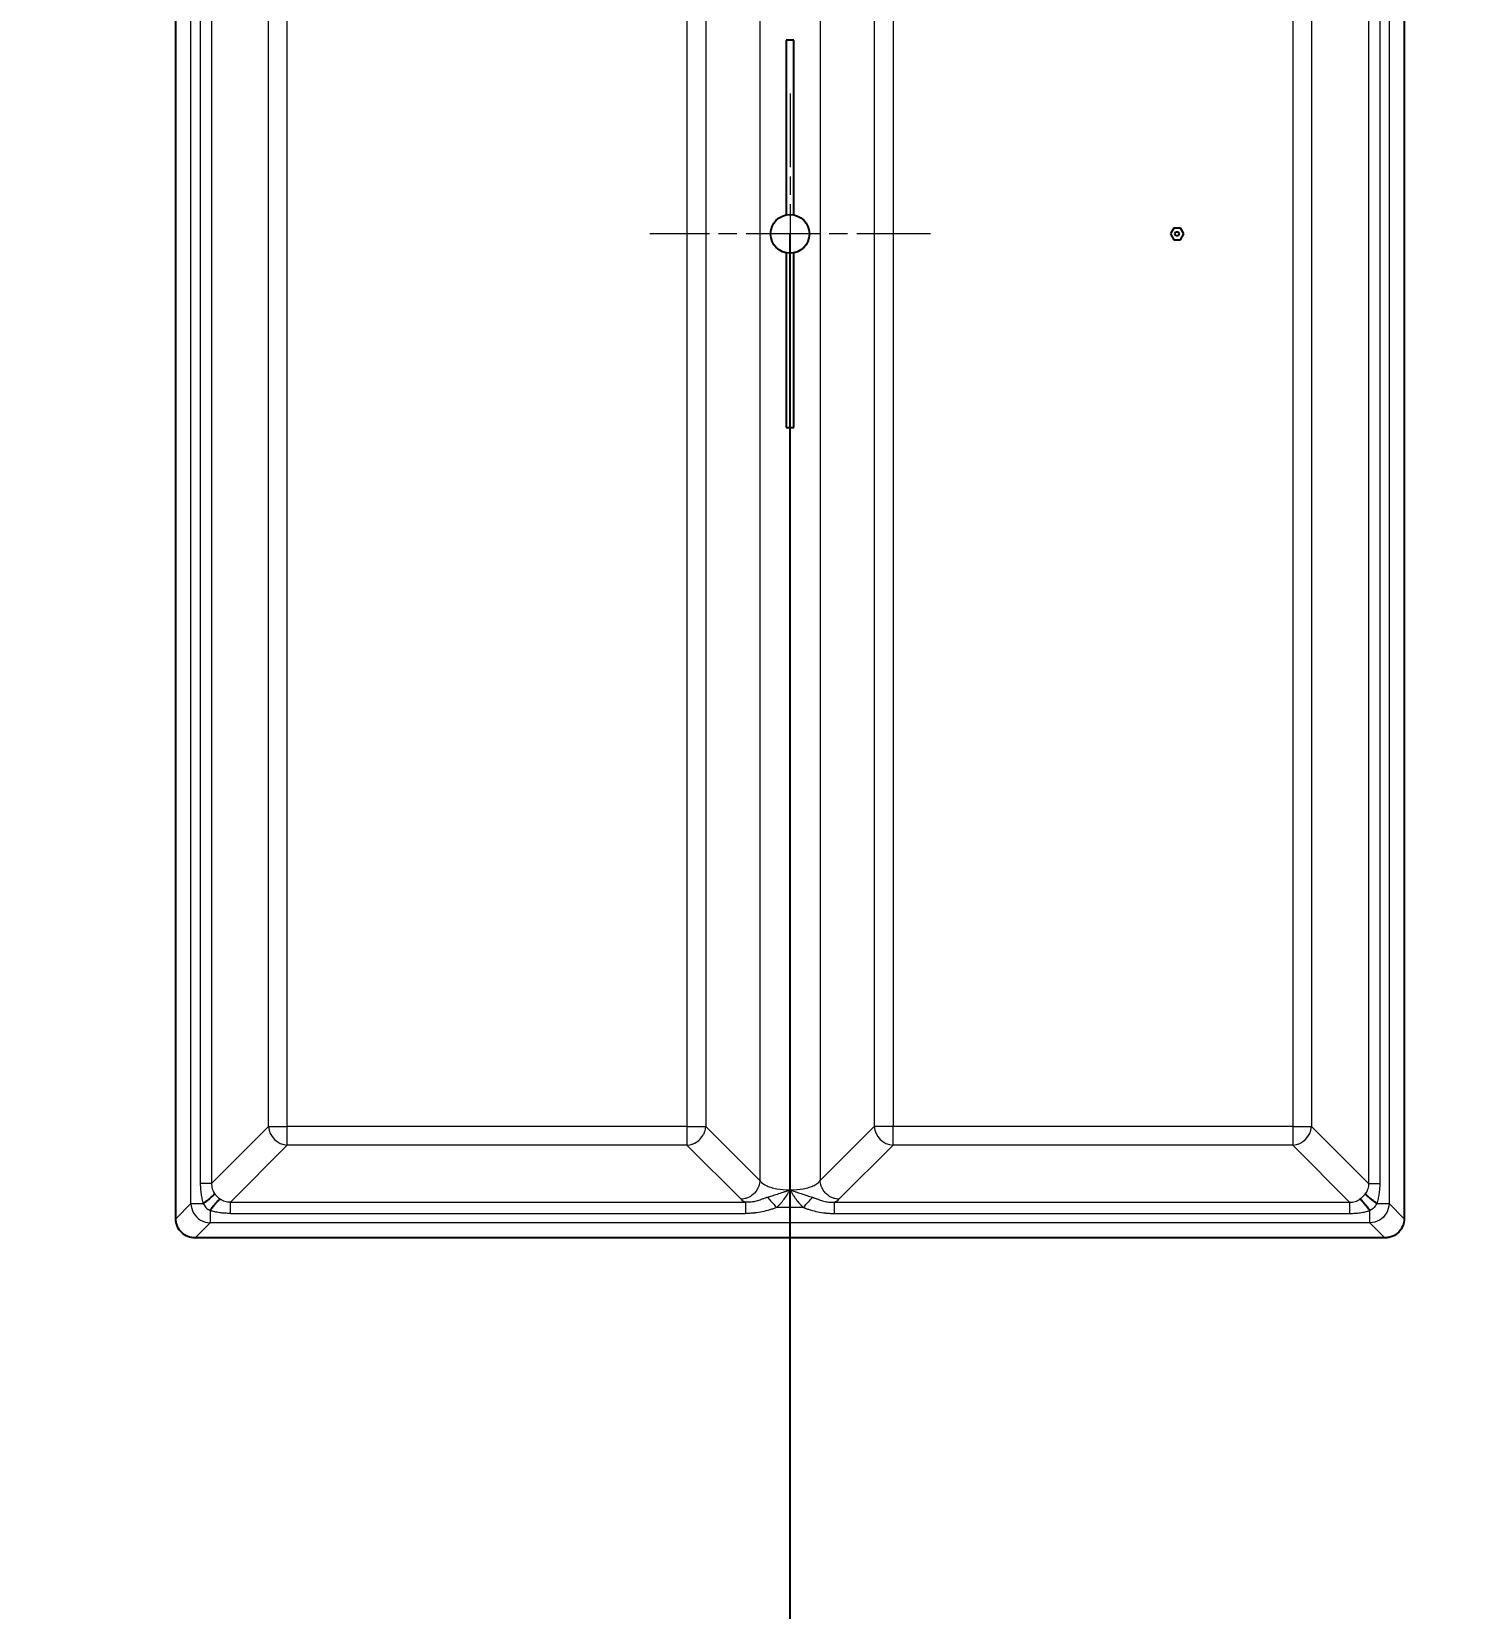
# Model space of a CAD drawing. Header units: millimetres. Extents: x 0 to 1486, y 0 to 1051.
# Drawn here: x 847.4 to 884.4, y 161.74 to 202.48 of the extents above; entities that cross this region are included whole.
import ezdxf

# ---------------------------------------------------------------- set-up
doc = ezdxf.new("R2010")
doc.units = ezdxf.units.MM
doc.header["$LTSCALE"] = 1.25
doc.linetypes.add('CHAIN', pattern=[0.3543, 0.2362, -0.0295, 0.0591, -0.0295])
for name, color, linetype, lineweight, true_color in [('Bemaßungen(DIN)', 7, 'Continuous', 5, 0x262659), ('Mittelpunktmarkierung(DIN)', 7, 'Continuous', 9, 0x262659), ('Sichtbare Kanten(DIN)', 7, 'Continuous', 25, 0x262659), ('Sichtbare tangentiale Kanten(DIN)', 7, 'Continuous', 15, 0x1a1a3e)]:
    doc.layers.add(name, color=color, linetype=linetype, lineweight=lineweight, true_color=true_color)
doc.styles.add('Aktuell-DINGroßer Text', font='arial.ttf')
doc.dimstyles.new('STANDARD-DIN', dxfattribs={"dimscale": 1.25, "dimtxt": 5.25, "dimasz": 2.5, "dimexe": 3.175, "dimexo": 0, "dimgap": 0.8, "dimtad": 1, "dimrnd": 1e-08, "dimtxsty": 'Aktuell-DINGroßer Text', "dimcen": 0.09, "dimdle": 10, "dimclrd": 256, "dimclre": 256, "dimclrt": 256, "dimazin": 2, "dimtfac": 0.666667, "dimtmove": 0, "dimatfit": 3, "dimfxl": 1, "dimtolj": 1, "dimlwd": 25, "dimlwe": 25, "dimarcsym": 0})

# ---------------------------------------------------------------- blocks, each defined once
blk = doc.blocks.new('_DotSmall')
at = {"color": 0, "linetype": 'ByBlock', "const_width": 0.5}
blk.add_lwpolyline([(-0.0625, 0, 1), (0.0625, 0, 1)], format="xyb", close=True, dxfattribs=at)
blk = doc.blocks.new('*D118')
at = {"layer": 'Bemaßungen(DIN)', "color": 250, "linetype": 'Continuous', "lineweight": 25, "true_color": 0x3f3f3f, "transparency": 16777216}
for p, q in [((866.998, 197.249), (866.998, 74.53)), ((830.498, 193.624), (830.498, 74.53)), ((830.498, 78.499), (866.998, 78.499))]:
    blk.add_line(p, q, dxfattribs=at)
at = {"layer": 'Defpoints', "color": 0, "linetype": 'Continuous', "transparency": 16777216}
for p in [(866.998, 197.249), (830.498, 193.624), (866.998, 78.499)]:
    blk.add_point(p, dxfattribs=at)
at = {"layer": 'Bemaßungen(DIN)', "color": 250, "linetype": 'Continuous', "lineweight": 25, "true_color": 0x3f3f3f, "transparency": 16777216, "xscale": 3.125, "yscale": 3.125, "zscale": 3.125, "rotation": 180}
blk.add_blockref('_DotSmall', (830.498, 78.499), dxfattribs=at)
at = {"layer": 'Bemaßungen(DIN)', "color": 250, "linetype": 'Continuous', "lineweight": 25, "true_color": 0x3f3f3f, "transparency": 16777216, "xscale": 3.125, "yscale": 3.125, "zscale": 3.125}
blk.add_blockref('_DotSmall', (866.998, 78.499), dxfattribs=at)
at = {"layer": 'Bemaßungen(DIN)', "color": 179, "linetype": 'Continuous', "lineweight": 25, "true_color": 0x262659, "transparency": 16777216, "insert": (846.214, 86.061), "char_height": 6.5625, "attachment_point": 1, "style": 'Aktuell-DINGroßer Text'}
blk.add_mtext('\\A1; \\fArial|b0|i0;{\\H6.5625; }', dxfattribs=at)
blk = doc.blocks.new('*D119')
at = {"layer": 'Bemaßungen(DIN)', "color": 250, "linetype": 'Continuous', "lineweight": 25, "true_color": 0x3f3f3f, "transparency": 16777216}
for p, q in [((866.998, 197.249), (866.998, 74.53)), ((900.498, 197.249), (900.498, 74.53)), ((866.998, 78.499), (900.498, 78.499))]:
    blk.add_line(p, q, dxfattribs=at)
at = {"layer": 'Defpoints', "color": 0, "linetype": 'Continuous', "transparency": 16777216}
for p in [(866.998, 197.249), (900.498, 197.249), (900.498, 78.499)]:
    blk.add_point(p, dxfattribs=at)
at = {"layer": 'Bemaßungen(DIN)', "color": 250, "linetype": 'Continuous', "lineweight": 25, "true_color": 0x3f3f3f, "transparency": 16777216, "xscale": 3.125, "yscale": 3.125, "zscale": 3.125, "rotation": 180}
blk.add_blockref('_DotSmall', (866.998, 78.499), dxfattribs=at)
at = {"layer": 'Bemaßungen(DIN)', "color": 250, "linetype": 'Continuous', "lineweight": 25, "true_color": 0x3f3f3f, "transparency": 16777216, "xscale": 3.125, "yscale": 3.125, "zscale": 3.125}
blk.add_blockref('_DotSmall', (900.498, 78.499), dxfattribs=at)
at = {"layer": 'Bemaßungen(DIN)', "color": 179, "linetype": 'Continuous', "lineweight": 25, "true_color": 0x262659, "transparency": 16777216, "insert": (869.668, 87.386), "char_height": 6.5625, "attachment_point": 1, "style": 'Aktuell-DINGroßer Text'}
blk.add_mtext('\\A1;33,5{\\H4.375;±0,1}', dxfattribs=at)
blk = doc.blocks.new('*D127')
at = {"layer": 'Bemaßungen(DIN)', "color": 250, "linetype": 'Continuous', "lineweight": 25, "true_color": 0x3f3f3f, "transparency": 16777216}
for p, q in [((830.498, 193.624), (830.498, 102.655)), ((866.998, 193.624), (866.998, 102.655)), ((833.623, 106.624), (863.873, 106.624))]:
    blk.add_line(p, q, dxfattribs=at)
at = {"layer": 'Bemaßungen(DIN)', "color": 250, "linetype": 'Continuous', "true_color": 0x3f3f3f, "transparency": 16777216}
for points in [[(833.623, 107.145), (833.623, 106.103), (830.498, 106.624)], [(863.873, 107.145), (863.873, 106.103), (866.998, 106.624)]]:
    blk.add_solid(points, dxfattribs=at)
at = {"layer": 'Defpoints', "color": 0, "linetype": 'Continuous', "transparency": 16777216}
for p in [(830.498, 193.624), (866.998, 193.624), (866.998, 106.624)]:
    blk.add_point(p, dxfattribs=at)
at = {"layer": 'Bemaßungen(DIN)', "color": 179, "linetype": 'Continuous', "lineweight": 25, "true_color": 0x262659, "transparency": 16777216, "insert": (834.655, 115.511), "char_height": 6.5625, "attachment_point": 1, "style": 'Aktuell-DINGroßer Text'}
blk.add_mtext('\\A1;36,5{\\H4.375;±0,1}', dxfattribs=at)

msp = doc.modelspace()

# ---------------------------------------------------------------- linework, layer by layer
at = {"layer": 'Mittelpunktmarkierung(DIN)', "linetype": 'CHAIN', "ltscale": 6.444903}
for p, q in [((866.9985, 200.8739), (866.9985, 193.6239)), ((870.6235, 197.2489), (863.3735, 197.2489))]:
    msp.add_line(p, q, dxfattribs=at)
at = {"layer": 'Sichtbare Kanten(DIN)'}
for p, q in [((851.1335, 171.809), (851.1335, 222.6887)), ((882.8635, 222.6887), (882.8635, 171.809)), ((867.0985, 202.2489), (866.8985, 202.2489)), ((866.8985, 202.2489), (866.8985, 197.7388)), ((867.0985, 197.7388), (867.0985, 202.2489)), ((876.9119, 197.3989), (876.8253, 197.2489)), ((876.8253, 197.2489), (876.9119, 197.0989)), ((877.0851, 197.3989), (876.9119, 197.3989)), ((876.9407, 197.2489), (876.9696, 197.2989)), ((876.9696, 197.1989), (876.9407, 197.2489)), ((876.9696, 197.2989), (877.0273, 197.2989)), ((877.0273, 197.1989), (876.9696, 197.1989)), ((877.0273, 197.2989), (877.0562, 197.2489)), ((877.0562, 197.2489), (877.0273, 197.1989)), ((877.1717, 197.2489), (877.0851, 197.3989)), ((877.0851, 197.0989), (877.1717, 197.2489)), ((866.8985, 196.759), (866.8985, 192.2489)), ((867.0985, 192.2489), (867.0985, 196.759)), ((876.9119, 197.0989), (877.0851, 197.0989)), ((866.8985, 192.2489), (867.0985, 192.2489)), ((882.3683, 171.3139), (851.6286, 171.3139))]:
    msp.add_line(p, q, dxfattribs=at)
msp.add_circle((866.9985, 197.2489), 0.5, dxfattribs=at)
for points, knots in [([(851.8397, 172.1991), (851.8555, 172.2108), (851.8711, 172.2224), (851.8864, 172.234), (851.9054, 172.2485), (851.924, 172.2629), (851.9417, 172.2769), (851.9524, 172.2854), (851.9628, 172.2937), (851.9728, 172.3019), (851.993, 172.3183), (852.0119, 172.3341), (852.0292, 172.3492), (852.0466, 172.3642), (852.0623, 172.3784), (852.0763, 172.3916), (852.0833, 172.3982), (852.0898, 172.4045), (852.0959, 172.4106), (852.1059, 172.4206), (852.1147, 172.4299), (852.122, 172.4383), (852.1279, 172.4451), (852.1328, 172.4512), (852.1368, 172.4567)], [-1.0769104, -1.0769104, -1.0769104, -1.0769104, -0.9572537, -0.9572537, -0.9572537, -0.8077, -0.8077, -0.8077, -0.7179403, -0.7179403, -0.7179403, -0.5384552, -0.5384552, -0.5384552, -0.3589701, -0.3589701, -0.3589701, -0.2692104, -0.2692104, -0.2692104, -0.1196567, -0.1196567, -0.1196567, 0, 0, 0, 0]), ([(852.0187, 172.0201), (852.0304, 172.0359), (852.042, 172.0515), (852.0536, 172.0668), (852.0681, 172.0858), (852.0825, 172.1044), (852.0965, 172.1221), (852.105, 172.1328), (852.1133, 172.1432), (852.1215, 172.1532), (852.1379, 172.1734), (852.1537, 172.1923), (852.1687, 172.2096), (852.1838, 172.227), (852.198, 172.2427), (852.2112, 172.2567), (852.2178, 172.2637), (852.2241, 172.2702), (852.2302, 172.2763), (852.2402, 172.2863), (852.2495, 172.2951), (852.2579, 172.3024), (852.2647, 172.3083), (852.2708, 172.3132), (852.2763, 172.3172)], [-1.0769104, -1.0769104, -1.0769104, -1.0769104, -0.9572537, -0.9572537, -0.9572537, -0.8077, -0.8077, -0.8077, -0.7179403, -0.7179403, -0.7179403, -0.5384552, -0.5384552, -0.5384552, -0.3589701, -0.3589701, -0.3589701, -0.2692104, -0.2692104, -0.2692104, -0.1196567, -0.1196567, -0.1196567, 0, 0, 0, 0]), ([(881.9782, 172.0201), (881.9666, 172.0359), (881.9549, 172.0515), (881.9433, 172.0668), (881.9288, 172.0858), (881.9145, 172.1044), (881.9004, 172.1221), (881.892, 172.1328), (881.8836, 172.1432), (881.8754, 172.1532), (881.859, 172.1734), (881.8432, 172.1923), (881.8282, 172.2096), (881.8131, 172.227), (881.7989, 172.2427), (881.7857, 172.2567), (881.7791, 172.2637), (881.7728, 172.2702), (881.7668, 172.2763), (881.7567, 172.2863), (881.7474, 172.2951), (881.739, 172.3024), (881.7323, 172.3083), (881.7261, 172.3132), (881.7206, 172.3172)], [-1.0769104, -1.0769104, -1.0769104, -1.0769104, -0.9572537, -0.9572537, -0.9572537, -0.8077, -0.8077, -0.8077, -0.7179403, -0.7179403, -0.7179403, -0.5384552, -0.5384552, -0.5384552, -0.3589701, -0.3589701, -0.3589701, -0.2692104, -0.2692104, -0.2692104, -0.1196567, -0.1196567, -0.1196567, 0, 0, 0, 0]), ([(882.1573, 172.1991), (882.1414, 172.2108), (882.1258, 172.2224), (882.1106, 172.234), (882.0915, 172.2485), (882.073, 172.2629), (882.0552, 172.2769), (882.0445, 172.2854), (882.0342, 172.2937), (882.0241, 172.3019), (882.0039, 172.3183), (881.985, 172.3341), (881.9677, 172.3492), (881.9504, 172.3642), (881.9346, 172.3784), (881.9206, 172.3916), (881.9136, 172.3982), (881.9071, 172.4045), (881.9011, 172.4106), (881.891, 172.4206), (881.8822, 172.4299), (881.8749, 172.4383), (881.869, 172.4451), (881.8641, 172.4512), (881.8601, 172.4567)], [-1.0769104, -1.0769104, -1.0769104, -1.0769104, -0.9572537, -0.9572537, -0.9572537, -0.8077, -0.8077, -0.8077, -0.7179403, -0.7179403, -0.7179403, -0.5384552, -0.5384552, -0.5384552, -0.3589701, -0.3589701, -0.3589701, -0.2692104, -0.2692104, -0.2692104, -0.1196567, -0.1196567, -0.1196567, 0, 0, 0, 0]), ([(851.6286, 171.3139), (851.5646, 171.3139), (851.5002, 171.3263), (851.3823, 171.3741), (851.3286, 171.4091), (851.2377, 171.4972), (851.201, 171.5501), (851.1616, 171.6397), (851.1511, 171.6727), (851.1371, 171.7401), (851.1335, 171.7746), (851.1335, 171.809)], [0, 0, 0, 0, 0.019193526, 0.019193526, 0.038166014, 0.038166014, 0.057250771, 0.057250771, 0.067667509, 0.067667509, 0.078108379, 0.078108379, 0.078108379, 0.078108379]), ([(882.8635, 171.809), (882.8635, 171.745), (882.851, 171.6806), (882.8033, 171.5627), (882.7683, 171.509), (882.6801, 171.4181), (882.6272, 171.3814), (882.5376, 171.342), (882.5046, 171.3315), (882.4372, 171.3175), (882.4028, 171.3139), (882.3683, 171.3139)], [0, 0, 0, 0, 0.019193526, 0.019193526, 0.038166014, 0.038166014, 0.057250771, 0.057250771, 0.067667509, 0.067667509, 0.078108379, 0.078108379, 0.078108379, 0.078108379])]:
    msp.add_open_spline(points, degree=3, knots=knots, dxfattribs=at)
at = {"layer": 'Sichtbare tangentiale Kanten(DIN)'}
for p, q in [((851.5236, 172.1991), (851.5236, 222.2986)), ((882.4734, 222.2986), (882.4734, 172.1991)), ((851.7644, 221.7758), (851.7644, 172.722)), ((852.056, 221.7758), (852.056, 172.722)), ((866.2216, 221.7024), (866.2216, 172.7953)), ((867.7753, 221.7024), (867.7753, 172.7953)), ((881.9409, 221.7758), (881.9409, 172.722)), ((882.2325, 221.7758), (882.2325, 172.722)), ((853.5271, 174.193), (853.5271, 220.3047)), ((854.0126, 174.193), (854.0126, 220.3047)), ((864.3365, 220.3047), (864.3365, 174.193)), ((864.8221, 220.3047), (864.8221, 174.193)), ((869.1749, 220.3047), (869.1749, 174.193)), ((869.6604, 220.3047), (869.6604, 174.193)), ((879.9843, 220.3047), (879.9843, 174.193)), ((880.4699, 220.3047), (880.4699, 174.193)), ((852.056, 172.722), (853.5271, 174.193)), ((853.5271, 174.193), (854.0126, 174.193)), ((854.0126, 173.7075), (854.0126, 174.193)), ((864.3365, 174.193), (854.0126, 174.193)), ((864.3365, 174.193), (864.8221, 174.193)), ((864.3365, 174.193), (864.3365, 173.7075)), ((864.8221, 174.193), (866.2216, 172.7953)), ((869.1749, 174.193), (867.7753, 172.7953)), ((869.6604, 174.193), (869.1749, 174.193)), ((869.6604, 173.7075), (869.6604, 174.193)), ((879.9843, 174.193), (869.6604, 174.193)), ((879.9843, 174.193), (879.9843, 173.7075)), ((879.9843, 174.193), (880.4699, 174.193)), ((881.9409, 172.722), (880.4699, 174.193)), ((852.5416, 172.2364), (854.0126, 173.7075)), ((864.3365, 173.7075), (854.0126, 173.7075)), ((864.3365, 173.7075), (865.7361, 172.3097)), ((869.6604, 173.7075), (868.2608, 172.3097)), ((879.9843, 173.7075), (869.6604, 173.7075)), ((881.4553, 172.2364), (879.9843, 173.7075)), ((852.056, 172.722), (851.7644, 172.722)), ((881.9409, 172.722), (882.2325, 172.722)), ((851.1335, 171.809), (851.5236, 172.1991)), ((852.5416, 171.9449), (852.5416, 172.2364)), ((852.5416, 172.2364), (865.85, 172.2364)), ((852.5416, 171.9449), (865.85, 171.9449)), ((865.85, 172.2364), (865.85, 171.9449)), ((867.3459, 172.1001), (866.6512, 172.1001)), ((868.147, 171.9449), (868.147, 172.2364)), ((868.147, 172.2364), (881.4553, 172.2364)), ((868.147, 171.9449), (881.4553, 171.9449)), ((881.4553, 172.2364), (881.4553, 171.9449)), ((882.1573, 172.1991), (882.4734, 172.1991)), ((882.8635, 171.809), (882.4734, 172.1991)), ((851.6286, 171.3139), (852.0187, 171.704)), ((881.9782, 171.704), (852.0187, 171.704)), ((882.3683, 171.3139), (881.9782, 171.704))]:
    msp.add_line(p, q, dxfattribs=at)
for centre, major_axis, ratio, start_param, end_param in [((854.0126, 174.193), (0.3536, -0.3536), 0.9446321, 3.9554703, 5.4693077), ((869.6604, 174.193), (0.3533, -0.3538), 0.9445654, 3.9561594, 5.4699263), ((879.9843, 174.193), (-0.3536, -0.3536), 0.9446321, 0.8138776, 2.327715), ((866.6512, 172.1001), (0.3344, -0.3717), 0.0000692, 3.9311732, 4.7123471), ((867.3458, 172.1), (0.3343, 0.3717), 0.0000692, 4.7125872, 5.493443), ((866.7928, 172.3683), (1.094, -0.0179), 0.2634519, 3.4077328, 3.677844), ((867.2041, 172.3683), (1.094, 0.0179), 0.2634519, 5.746934, 6.0170452)]:
    msp.add_ellipse(centre, major_axis=major_axis, ratio=ratio, start_param=start_param, end_param=end_param, dxfattribs=at)
for points, knots in [([(864.3365, 173.7075), (864.3482, 173.7081), (864.3599, 173.7092), (864.3716, 173.7107), (864.3949, 173.7138), (864.418, 173.7185), (864.4409, 173.7248), (864.4665, 173.7319), (864.4918, 173.741), (864.5162, 173.7521), (864.5244, 173.7557), (864.5324, 173.7597), (864.5404, 173.7638), (864.5881, 173.7885), (864.6322, 173.8208), (864.6705, 173.8591), (864.7087, 173.8973), (864.741, 173.9414), (864.7657, 173.9892), (864.7699, 173.9971), (864.7738, 174.0052), (864.7775, 174.0133), (864.7885, 174.0378), (864.7977, 174.063), (864.8048, 174.0887), (864.8111, 174.1115), (864.8158, 174.1347), (864.8188, 174.158), (864.8203, 174.1697), (864.8214, 174.1813), (864.8221, 174.193)], [0, 0, 0, 0, 0.0720856, 0.0720856, 0.0720856, 0.2162567, 0.2162567, 0.2162567, 0.3784425, 0.3784425, 0.3784425, 0.4325134, 0.4325134, 0.4325134, 0.7568985, 0.7568985, 0.7568985, 1.0812835, 1.0812835, 1.0812835, 1.1353545, 1.1353545, 1.1353545, 1.2975402, 1.2975402, 1.2975402, 1.4417114, 1.4417114, 1.4417114, 1.5137969, 1.5137969, 1.5137969, 1.5137969]), ([(851.7644, 172.722), (851.7645, 172.7103), (851.7646, 172.6986), (851.7648, 172.6869), (851.7649, 172.6752), (851.7653, 172.6635), (851.7657, 172.6519), (851.7665, 172.6286), (851.7677, 172.6054), (851.7693, 172.5823), (851.7726, 172.5363), (851.7774, 172.4909), (851.7838, 172.4468), (851.7902, 172.4025), (851.7982, 172.3595), (851.8076, 172.3181), (851.8123, 172.2975), (851.8174, 172.2772), (851.8227, 172.2573), (851.8254, 172.2474), (851.8281, 172.2376), (851.8309, 172.2279), (851.8338, 172.2182), (851.8367, 172.2086), (851.8397, 172.1991)], [0, 0, 0, 0, 0.03321382, 0.03321382, 0.03321382, 0.06641125, 0.06641125, 0.06641125, 0.13277377, 0.13277377, 0.13277377, 0.26517816, 0.26517816, 0.26517816, 0.3981672, 0.3981672, 0.3981672, 0.46455773, 0.46455773, 0.46455773, 0.4977404, 0.4977404, 0.4977404, 0.53089997, 0.53089997, 0.53089997, 0.53089997]), ([(852.056, 172.722), (852.0535, 172.6727), (852.0655, 172.5764), (852.1094, 172.4941), (852.1368, 172.4567)], [0, 0, 0, 0, 0.14249094, 0.285274, 0.285274, 0.285274, 0.285274]), ([(866.2216, 172.7953), (866.2209, 172.7836), (866.2198, 172.7719), (866.2183, 172.7603), (866.2153, 172.737), (866.2106, 172.7138), (866.2043, 172.691), (866.1972, 172.6653), (866.1881, 172.64), (866.177, 172.6156), (866.1733, 172.6075), (866.1694, 172.5994), (866.1653, 172.5914), (866.1488, 172.5596), (866.1289, 172.5294), (866.1062, 172.5015), (866.0948, 172.4875), (866.0828, 172.4741), (866.07, 172.4613), (866.0573, 172.4486), (866.0439, 172.4365), (866.0299, 172.4251), (865.995, 172.3967), (865.9565, 172.3728), (865.9158, 172.3543), (865.8913, 172.3433), (865.8661, 172.3341), (865.8404, 172.327), (865.8176, 172.3207), (865.7944, 172.316), (865.7711, 172.313), (865.7594, 172.3115), (865.7478, 172.3104), (865.7361, 172.3097)], [-1.5137969, -1.5137969, -1.5137969, -1.5137969, -1.4417114, -1.4417114, -1.4417114, -1.2975402, -1.2975402, -1.2975402, -1.1353545, -1.1353545, -1.1353545, -1.0812835, -1.0812835, -1.0812835, -0.8650268, -0.8650268, -0.8650268, -0.7568985, -0.7568985, -0.7568985, -0.6487701, -0.6487701, -0.6487701, -0.3784425, -0.3784425, -0.3784425, -0.2162567, -0.2162567, -0.2162567, -0.0720856, -0.0720856, -0.0720856, 0, 0, 0, 0]), ([(866.2216, 172.7953), (866.2428, 172.761), (866.2785, 172.7281), (866.3265, 172.6983), (866.3425, 172.6884), (866.3598, 172.6788), (866.3785, 172.6697), (866.4158, 172.6514), (866.4583, 172.6348), (866.5049, 172.6203), (866.5515, 172.6057), (866.6023, 172.5932), (866.6557, 172.5831), (866.7625, 172.5629), (866.8803, 172.5523), (866.9985, 172.5523)], [-1.0975594, -1.0975594, -1.0975594, -1.0975594, -0.8232491, -0.8232491, -0.8232491, -0.7317063, -0.7317063, -0.7317063, -0.5486389, -0.5486389, -0.5486389, -0.3658531, -0.3658531, -0.3658531, 0, 0, 0, 0]), ([(866.9985, 172.5523), (867.1166, 172.5523), (867.2344, 172.5629), (867.3412, 172.5831), (867.3946, 172.5932), (867.4454, 172.6057), (867.492, 172.6203), (867.5387, 172.6348), (867.5811, 172.6514), (867.6184, 172.6697), (867.6371, 172.6788), (867.6544, 172.6884), (867.6704, 172.6983), (867.7184, 172.7281), (867.7541, 172.761), (867.7753, 172.7953)], [0, 0, 0, 0, 0.3658531, 0.3658531, 0.3658531, 0.5486389, 0.5486389, 0.5486389, 0.7317063, 0.7317063, 0.7317063, 0.8232491, 0.8232491, 0.8232491, 1.0975594, 1.0975594, 1.0975594, 1.0975594]), ([(868.2608, 172.3097), (868.2492, 172.3104), (868.2375, 172.3115), (868.2258, 172.313), (868.2025, 172.316), (868.1793, 172.3207), (868.1565, 172.327), (868.1308, 172.3341), (868.1056, 172.3433), (868.0812, 172.3543), (868.0404, 172.3728), (868.0019, 172.3967), (867.967, 172.4251), (867.953, 172.4365), (867.9396, 172.4486), (867.9269, 172.4613), (867.9142, 172.4741), (867.9021, 172.4875), (867.8907, 172.5015), (867.868, 172.5294), (867.8481, 172.5596), (867.8316, 172.5914), (867.8275, 172.5994), (867.8236, 172.6075), (867.8199, 172.6156), (867.8088, 172.64), (867.7997, 172.6653), (867.7926, 172.691), (867.7863, 172.7138), (867.7816, 172.737), (867.7786, 172.7603), (867.7771, 172.7719), (867.776, 172.7836), (867.7753, 172.7953)], [-1.5137969, -1.5137969, -1.5137969, -1.5137969, -1.4417114, -1.4417114, -1.4417114, -1.2975402, -1.2975402, -1.2975402, -1.1353545, -1.1353545, -1.1353545, -0.8650268, -0.8650268, -0.8650268, -0.7568985, -0.7568985, -0.7568985, -0.6487701, -0.6487701, -0.6487701, -0.4325134, -0.4325134, -0.4325134, -0.3784425, -0.3784425, -0.3784425, -0.2162567, -0.2162567, -0.2162567, -0.0720856, -0.0720856, -0.0720856, 0, 0, 0, 0]), ([(881.9409, 172.722), (881.9434, 172.6727), (881.9315, 172.5764), (881.8875, 172.4941), (881.8601, 172.4567)], [0, 0, 0, 0, 0.14249094, 0.285274, 0.285274, 0.285274, 0.285274]), ([(882.2325, 172.722), (882.2324, 172.7103), (882.2324, 172.6986), (882.2322, 172.6869), (882.232, 172.6752), (882.2317, 172.6635), (882.2312, 172.6519), (882.2304, 172.6286), (882.2292, 172.6054), (882.2276, 172.5823), (882.2244, 172.5363), (882.2195, 172.4909), (882.2131, 172.4468), (882.2067, 172.4025), (882.1987, 172.3595), (882.1893, 172.3181), (882.1846, 172.2975), (882.1796, 172.2772), (882.1742, 172.2573), (882.1716, 172.2474), (882.1688, 172.2376), (882.166, 172.2279), (882.1631, 172.2182), (882.1602, 172.2086), (882.1573, 172.1991)], [0, 0, 0, 0, 0.03321382, 0.03321382, 0.03321382, 0.06641125, 0.06641125, 0.06641125, 0.13277377, 0.13277377, 0.13277377, 0.26517816, 0.26517816, 0.26517816, 0.3981672, 0.3981672, 0.3981672, 0.46455773, 0.46455773, 0.46455773, 0.4977404, 0.4977404, 0.4977404, 0.53089997, 0.53089997, 0.53089997, 0.53089997]), ([(852.1368, 172.4567), (852.1559, 172.4308), (852.1986, 172.3799), (852.2494, 172.337), (852.2763, 172.3172)], [0, 0, 0, 0, 0.09759049, 0.19891575, 0.19891575, 0.19891575, 0.19891575]), ([(852.5416, 172.2364), (852.4923, 172.2339), (852.396, 172.2459), (852.3137, 172.2898), (852.2763, 172.3172)], [0, 0, 0, 0, 0.14249094, 0.285274, 0.285274, 0.285274, 0.285274]), ([(866.4157, 172.3618), (866.4084, 172.3594), (866.4012, 172.357), (866.3941, 172.3546), (866.387, 172.3523), (866.3801, 172.3499), (866.3734, 172.3475), (866.3598, 172.3428), (866.3467, 172.338), (866.3339, 172.3334), (866.3057, 172.323), (866.2793, 172.3129), (866.2534, 172.3034), (866.2089, 172.2872), (866.166, 172.2728), (866.1229, 172.2615), (866.0809, 172.2505), (866.0386, 172.2426), (865.9961, 172.2381), (865.9703, 172.2354), (865.9443, 172.234), (865.9184, 172.2338), (865.907, 172.2337), (865.8955, 172.2339), (865.8841, 172.2344), (865.8727, 172.2348), (865.8613, 172.2356), (865.85, 172.2364)], [0, 0, 0, 0, 0.01897228, 0.01897228, 0.01897228, 0.03796594, 0.03796594, 0.03796594, 0.07600353, 0.07600353, 0.07600353, 0.16039524, 0.16039524, 0.16039524, 0.30539712, 0.30539712, 0.30539712, 0.44668431, 0.44668431, 0.44668431, 0.53247752, 0.53247752, 0.53247752, 0.57051482, 0.57051482, 0.57051482, 0.60860001, 0.60860001, 0.60860001, 0.60860001]), ([(866.4157, 172.3618), (866.4251, 172.3648), (866.4345, 172.3678), (866.444, 172.3709), (866.4536, 172.3741), (866.4633, 172.3772), (866.4731, 172.3804), (866.4927, 172.3869), (866.5129, 172.3935), (866.5338, 172.4004), (866.5769, 172.4146), (866.6231, 172.4298), (866.6735, 172.446), (866.7206, 172.461), (866.7712, 172.4769), (866.8247, 172.4942), (866.8523, 172.5031), (866.8807, 172.5123), (866.9098, 172.522), (866.9243, 172.5268), (866.9389, 172.5318), (866.9537, 172.5368), (866.9685, 172.5419), (866.9835, 172.547), (866.9985, 172.5523)], [0, 0, 0, 0, 0.0397614, 0.0397614, 0.0397614, 0.07945706, 0.07945706, 0.07945706, 0.15871475, 0.15871475, 0.15871475, 0.32258978, 0.32258978, 0.32258978, 0.4758974, 0.4758974, 0.4758974, 0.55516805, 0.55516805, 0.55516805, 0.59470833, 0.59470833, 0.59470833, 0.634183, 0.634183, 0.634183, 0.634183]), ([(866.6512, 172.1001), (866.6599, 172.1081), (866.6688, 172.1161), (866.6774, 172.1243), (866.6861, 172.1325), (866.6947, 172.1409), (866.7031, 172.1493), (866.72, 172.1661), (866.7365, 172.1834), (866.7525, 172.201), (866.7858, 172.2376), (866.8173, 172.2758), (866.8471, 172.3152), (866.8749, 172.352), (866.9003, 172.3906), (866.9251, 172.4294), (866.9379, 172.4495), (866.9505, 172.4698), (866.9628, 172.4902), (866.969, 172.5004), (866.9751, 172.5107), (866.981, 172.521), (866.987, 172.5314), (866.9928, 172.5418), (866.9985, 172.5523)], [0, 0, 0, 0, 0.03572785, 0.03572785, 0.03572785, 0.07149694, 0.07149694, 0.07149694, 0.14312062, 0.14312062, 0.14312062, 0.29141532, 0.29141532, 0.29141532, 0.42964001, 0.42964001, 0.42964001, 0.50120862, 0.50120862, 0.50120862, 0.53702584, 0.53702584, 0.53702584, 0.57289678, 0.57289678, 0.57289678, 0.57289678]), ([(866.9985, 172.5523), (867.1005, 172.5166), (867.2642, 172.4654), (867.4475, 172.4059), (867.5382, 172.3756), (867.5812, 172.3617)], [0, 0, 0, 0, 0.26896933, 0.45156768, 0.63416604, 0.63416604, 0.63416604, 0.63416604]), ([(866.9985, 172.5523), (867.0042, 172.5418), (867.0099, 172.5313), (867.0159, 172.521), (867.0218, 172.5107), (867.0279, 172.5004), (867.034, 172.4902), (867.0463, 172.4697), (867.0588, 172.4494), (867.0716, 172.4292), (867.0893, 172.4011), (867.1075, 172.3732), (867.127, 172.3462), (867.1355, 172.3344), (867.1441, 172.3228), (867.1529, 172.3112), (867.1818, 172.2732), (867.2123, 172.2363), (867.2445, 172.201), (867.2606, 172.1834), (867.2771, 172.1661), (867.294, 172.1492), (867.3024, 172.1408), (867.3109, 172.1325), (867.3196, 172.1243), (867.3283, 172.1161), (867.3371, 172.1081), (867.3459, 172.1001)], [0, 0, 0, 0, 0.0358734, 0.0358734, 0.0358734, 0.07170528, 0.07170528, 0.07170528, 0.14331927, 0.14331927, 0.14331927, 0.24303125, 0.24303125, 0.24303125, 0.28653163, 0.28653163, 0.28653163, 0.42986368, 0.42986368, 0.42986368, 0.50150264, 0.50150264, 0.50150264, 0.53727834, 0.53727834, 0.53727834, 0.5730102, 0.5730102, 0.5730102, 0.5730102]), ([(867.5812, 172.3617), (867.5885, 172.3593), (867.5957, 172.3569), (867.6028, 172.3546), (867.6099, 172.3522), (867.6168, 172.3498), (867.6236, 172.3475), (867.6372, 172.3427), (867.6503, 172.338), (867.663, 172.3333), (867.6912, 172.323), (867.7176, 172.3129), (867.7436, 172.3034), (867.7881, 172.2871), (867.831, 172.2727), (867.8741, 172.2615), (867.9161, 172.2505), (867.9584, 172.2426), (868.0009, 172.2381), (868.0267, 172.2354), (868.0526, 172.234), (868.0785, 172.2338), (868.0899, 172.2337), (868.1014, 172.2339), (868.1128, 172.2344), (868.1242, 172.2348), (868.1356, 172.2356), (868.147, 172.2364)], [0, 0, 0, 0, 0.01897293, 0.01897293, 0.01897293, 0.03796717, 0.03796717, 0.03796717, 0.07600559, 0.07600559, 0.07600559, 0.16042953, 0.16042953, 0.16042953, 0.30545971, 0.30545971, 0.30545971, 0.44674818, 0.44674818, 0.44674818, 0.53248555, 0.53248555, 0.53248555, 0.57052339, 0.57052339, 0.57052339, 0.60860904, 0.60860904, 0.60860904, 0.60860904]), ([(881.4553, 172.2364), (881.5046, 172.2339), (881.6009, 172.2459), (881.6832, 172.2898), (881.7206, 172.3172)], [0, 0, 0, 0, 0.14249094, 0.285274, 0.285274, 0.285274, 0.285274]), ([(881.8601, 172.4567), (881.841, 172.4308), (881.7983, 172.3799), (881.7475, 172.337), (881.7206, 172.3172)], [0, 0, 0, 0, 0.09759049, 0.19891575, 0.19891575, 0.19891575, 0.19891575]), ([(851.5236, 172.1991), (851.5261, 172.1991), (851.5299, 172.1991), (851.5349, 172.1991), (851.5417, 172.1991), (851.5508, 172.1991), (851.5621, 172.1991), (851.5672, 172.1991), (851.5727, 172.1991), (851.5786, 172.1991), (851.5953, 172.1991), (851.6153, 172.1991), (851.6381, 172.1991), (851.6541, 172.1991), (851.6716, 172.1991), (851.6901, 172.1991), (851.7071, 172.1991), (851.725, 172.1991), (851.7436, 172.1991), (851.7577, 172.1991), (851.7722, 172.1991), (851.787, 172.1991), (851.8042, 172.1991), (851.8218, 172.1991), (851.8397, 172.1991)], [0, 0, 0, 0, 0.1366456, 0.1366456, 0.1366456, 0.3250932, 0.3250932, 0.3250932, 0.4099368, 0.4099368, 0.4099368, 0.6502295, 0.6502295, 0.6502295, 0.8198736, 0.8198736, 0.8198736, 0.9753762, 0.9753762, 0.9753762, 1.0931648, 1.0931648, 1.0931648, 1.2298104, 1.2298104, 1.2298104, 1.2298104]), ([(851.8397, 172.1991), (851.848, 172.182), (851.8669, 172.1467), (851.9079, 172.0936), (851.9626, 172.0493), (851.9996, 172.0294), (852.0187, 172.0201)], [0, 0, 0, 0, 0.06385433, 0.1271103, 0.18750841, 0.25908506, 0.25908506, 0.25908506, 0.25908506]), ([(852.5416, 171.9449), (852.5299, 171.9449), (852.5182, 171.945), (852.5065, 171.9452), (852.4948, 171.9453), (852.4831, 171.9457), (852.4715, 171.9461), (852.4482, 171.9469), (852.425, 171.9481), (852.4019, 171.9497), (852.3559, 171.953), (852.3105, 171.9578), (852.2664, 171.9642), (852.2221, 171.9706), (852.1791, 171.9786), (852.1377, 171.988), (852.117, 171.9927), (852.0968, 171.9978), (852.0769, 172.0031), (852.067, 172.0058), (852.0572, 172.0085), (852.0475, 172.0113), (852.0378, 172.0142), (852.0282, 172.0171), (852.0187, 172.0201)], [0, 0, 0, 0, 0.03321382, 0.03321382, 0.03321382, 0.06641125, 0.06641125, 0.06641125, 0.13277377, 0.13277377, 0.13277377, 0.26517816, 0.26517816, 0.26517816, 0.3981672, 0.3981672, 0.3981672, 0.46455773, 0.46455773, 0.46455773, 0.4977404, 0.4977404, 0.4977404, 0.53089995, 0.53089995, 0.53089995, 0.53089995]), ([(852.0187, 172.0201), (852.0187, 171.9996), (852.0187, 171.9334), (852.0187, 171.832), (852.0187, 171.741), (852.0187, 171.7106), (852.0187, 171.704)], [-0.48919907, -0.48919907, -0.48919907, -0.48919907, -0.42706452, -0.28470968, -0.14235484, 0, 0, 0, 0]), ([(866.6512, 172.1001), (866.6441, 172.0973), (866.6372, 172.0945), (866.6302, 172.0917), (866.6232, 172.089), (866.6161, 172.0862), (866.609, 172.0835), (866.5949, 172.078), (866.5806, 172.0727), (866.5662, 172.0673), (866.5373, 172.0568), (866.5078, 172.0465), (866.4775, 172.0369), (866.4742, 172.0358), (866.4709, 172.0348), (866.4676, 172.0337), (866.4093, 172.0156), (866.3479, 171.9995), (866.2834, 171.9864), (866.2205, 171.9736), (866.1547, 171.9636), (866.0871, 171.9567), (866.0824, 171.9562), (866.0778, 171.9557), (866.0731, 171.9553), (866.0365, 171.9518), (865.9995, 171.9492), (865.9622, 171.9474), (865.9436, 171.9466), (865.9249, 171.9459), (865.9062, 171.9455), (865.8875, 171.9451), (865.8687, 171.945), (865.85, 171.9449)], [0, 0, 0, 0, 0.02583351, 0.02583351, 0.02583351, 0.0516036, 0.0516036, 0.0516036, 0.10300036, 0.10300036, 0.10300036, 0.20559562, 0.20559562, 0.20559562, 0.21673382, 0.21673382, 0.21673382, 0.41266739, 0.41266739, 0.41266739, 0.60358148, 0.60358148, 0.60358148, 0.61677746, 0.61677746, 0.61677746, 0.71958411, 0.71958411, 0.71958411, 0.77098124, 0.77098124, 0.77098124, 0.82236981, 0.82236981, 0.82236981, 0.82236981]), ([(867.3459, 172.1001), (867.3529, 172.0973), (867.3599, 172.0945), (867.3669, 172.0917), (867.3739, 172.089), (867.3809, 172.0862), (867.388, 172.0835), (867.4022, 172.078), (867.4164, 172.0727), (867.4309, 172.0673), (867.4597, 172.0567), (867.4892, 172.0465), (867.5195, 172.0368), (867.5228, 172.0358), (867.5261, 172.0347), (867.5295, 172.0337), (867.5877, 172.0155), (867.6491, 171.9995), (867.7137, 171.9864), (867.7765, 171.9736), (867.8423, 171.9636), (867.9099, 171.9567), (867.9146, 171.9562), (867.9192, 171.9557), (867.9239, 171.9553), (867.9604, 171.9518), (867.9974, 171.9492), (868.0347, 171.9474), (868.0533, 171.9466), (868.072, 171.9459), (868.0907, 171.9455), (868.1095, 171.9451), (868.1282, 171.945), (868.147, 171.9449)], [0, 0, 0, 0, 0.02582867, 0.02582867, 0.02582867, 0.05159429, 0.05159429, 0.05159429, 0.10298265, 0.10298265, 0.10298265, 0.20556131, 0.20556131, 0.20556131, 0.21674073, 0.21674073, 0.21674073, 0.4126769, 0.4126769, 0.4126769, 0.60355799, 0.60355799, 0.60355799, 0.61667445, 0.61667445, 0.61667445, 0.7194638, 0.7194638, 0.7194638, 0.77085237, 0.77085237, 0.77085237, 0.82223245, 0.82223245, 0.82223245, 0.82223245]), ([(881.4553, 171.9449), (881.4671, 171.9449), (881.4787, 171.945), (881.4904, 171.9452), (881.5021, 171.9453), (881.5138, 171.9457), (881.5254, 171.9461), (881.5487, 171.9469), (881.572, 171.9481), (881.595, 171.9497), (881.6411, 171.953), (881.6865, 171.9578), (881.7305, 171.9642), (881.7748, 171.9706), (881.8178, 171.9786), (881.8592, 171.988), (881.8799, 171.9927), (881.9001, 171.9978), (881.92, 172.0031), (881.9299, 172.0058), (881.9397, 172.0085), (881.9494, 172.0113), (881.9591, 172.0142), (881.9687, 172.0171), (881.9782, 172.0201)], [0, 0, 0, 0, 0.03321382, 0.03321382, 0.03321382, 0.06641125, 0.06641125, 0.06641125, 0.13277377, 0.13277377, 0.13277377, 0.26517816, 0.26517816, 0.26517816, 0.3981672, 0.3981672, 0.3981672, 0.46455773, 0.46455773, 0.46455773, 0.4977404, 0.4977404, 0.4977404, 0.53089995, 0.53089995, 0.53089995, 0.53089995]), ([(882.1573, 172.1991), (882.1489, 172.182), (882.13, 172.1467), (882.089, 172.0936), (882.0344, 172.0493), (881.9973, 172.0294), (881.9782, 172.0201)], [0, 0, 0, 0, 0.06385433, 0.1271103, 0.18750841, 0.25908506, 0.25908506, 0.25908506, 0.25908506]), ([(881.9782, 171.704), (881.9782, 171.7106), (881.9782, 171.741), (881.9782, 171.832), (881.9782, 171.9334), (881.9782, 171.9996), (881.9782, 172.0201)], [0, 0, 0, 0, 0.14235484, 0.28470968, 0.42706452, 0.48919907, 0.48919907, 0.48919907, 0.48919907])]:
    msp.add_open_spline(points, degree=3, knots=knots, dxfattribs=at)
for points in [[(851.5236, 172.1991), (851.5249, 172.1134), (851.5728, 171.9423), (851.7619, 171.7532), (851.933, 171.7053), (852.0187, 171.704)], [(882.4734, 172.1991), (882.472, 172.1134), (882.4241, 171.9423), (882.235, 171.7532), (882.0639, 171.7053), (881.9782, 171.704)]]:
    msp.add_open_spline(points, degree=3, dxfattribs=at)

# ---------------------------------------------------------------- dimensions: what is measured, and where the dimension line sits
at = {"layer": 'Bemaßungen(DIN)', "color": 250, "linetype": 'Continuous', "lineweight": 25, "true_color": 0x3f3f3f}
dim = msp.add_linear_dim(base=(866.9985, 78.4989), p1=(830.4985, 193.6239), p2=(866.9985, 197.2489), angle=180, text=' \\fArial|b0|i0;{\\H6.5625; }', dimstyle='STANDARD-DIN', override={"dimgap": 0.8, "dimdec": 2, "dimblk1": 'DotSmall', "dimblk2": 'DotSmall', "dimsah": 1, "dimdle": 0, "dimtol": 0, "dimlim": 0, "dimtp": 0.1, "dimtm": 0, "dimtdec": 2, "dimtofl": 0, "dimatfit": 1}, dxfattribs=at)
dim.commit()
dim.dimension.update_dxf_attribs({"geometry": '*D118', "text_midpoint": (848.761, 78.4989), "dimtype": 160})
for base, p1, p2, override, picture, middle in [((900.4985, 78.4989), (866.9985, 197.2489), (900.4985, 197.2489), {"dimgap": 0.8, "dimdec": 2, "dimblk1": 'DotSmall', "dimblk2": 'DotSmall', "dimsah": 1, "dimdle": 0, "dimtol": 1, "dimlim": 0, "dimtp": 0.1, "dimtm": 0.1, "dimtdec": 2, "dimtofl": 0, "dimatfit": 1}, '*D119', (883.761, 78.4989)), ((866.9985, 106.6239), (830.4985, 193.6239), (866.9985, 193.6239), {"dimgap": 0.8, "dimdec": 2, "dimtol": 1, "dimlim": 0, "dimtp": 0.1, "dimtm": 0.1, "dimtdec": 2, "dimtofl": 0, "dimatfit": 1}, '*D127', (848.7485, 106.6239))]:
    dim = msp.add_linear_dim(base=base, p1=p1, p2=p2, angle=180, dimstyle='STANDARD-DIN', override=override, dxfattribs=at)
    dim.commit()
    dim.dimension.update_dxf_attribs({"geometry": picture, "text_midpoint": middle, "dimtype": 160})

doc.saveas('drawing.dxf')
